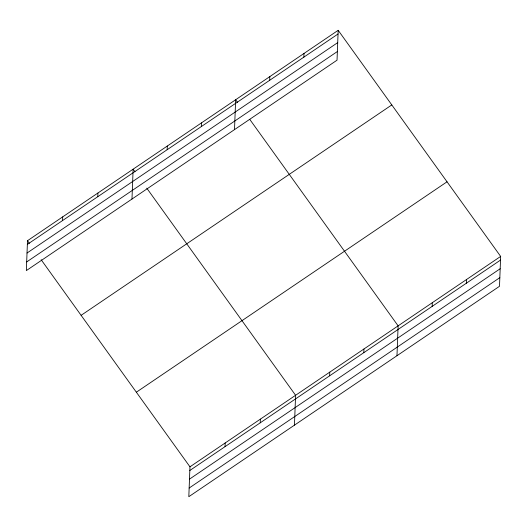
<?xml version="1.0" encoding="UTF-8"?>
<svg xmlns="http://www.w3.org/2000/svg" width="527" height="527" viewBox="0 0 527 527"><rect width="100%" height="100%" fill="white"/><g stroke="black" fill="none" stroke-linecap="round" stroke-linejoin="round"><path stroke-width="0.79" d="M27.496 240.714L26.35 270.588L337.036 60.177L338.182 30.309L27.496 240.714L29.38 243.336M62.568 220.549L62.706 216.874M97.778 196.703L97.917 193.027M131.981 199.048L133.133 169.18L135.011 171.795M167.164 149.708L167.303 146.032M201.34 126.566L201.479 122.89M41.139 259.699L189.964 466.823L188.818 496.691L499.504 286.286L500.65 256.412L338.182 30.309M234.508 129.609L235.655 99.741L237.539 102.363M225.036 446.652L225.174 442.976M269.692 80.275L269.831 76.599M260.246 422.812L260.384 419.13M303.868 57.127L304.007 53.451M294.448 425.151L295.594 395.283L146.769 188.159M329.632 375.817L329.77 372.141M363.808 352.675L363.946 348.993M396.976 355.718L398.122 325.851L249.765 119.379M432.16 306.385L432.298 302.702M466.336 283.236L466.474 279.56M27.358 244.396L338.044 33.985M27.022 253.039L337.708 42.628M26.679 261.939L337.366 51.534M81.112 315.33L391.798 104.926M136.348 392.207L447.034 181.802M189.964 466.823L500.65 256.412M189.825 470.499L500.512 260.094M189.489 479.142L500.176 268.737M189.147 488.048L499.833 277.643"/></g></svg>
